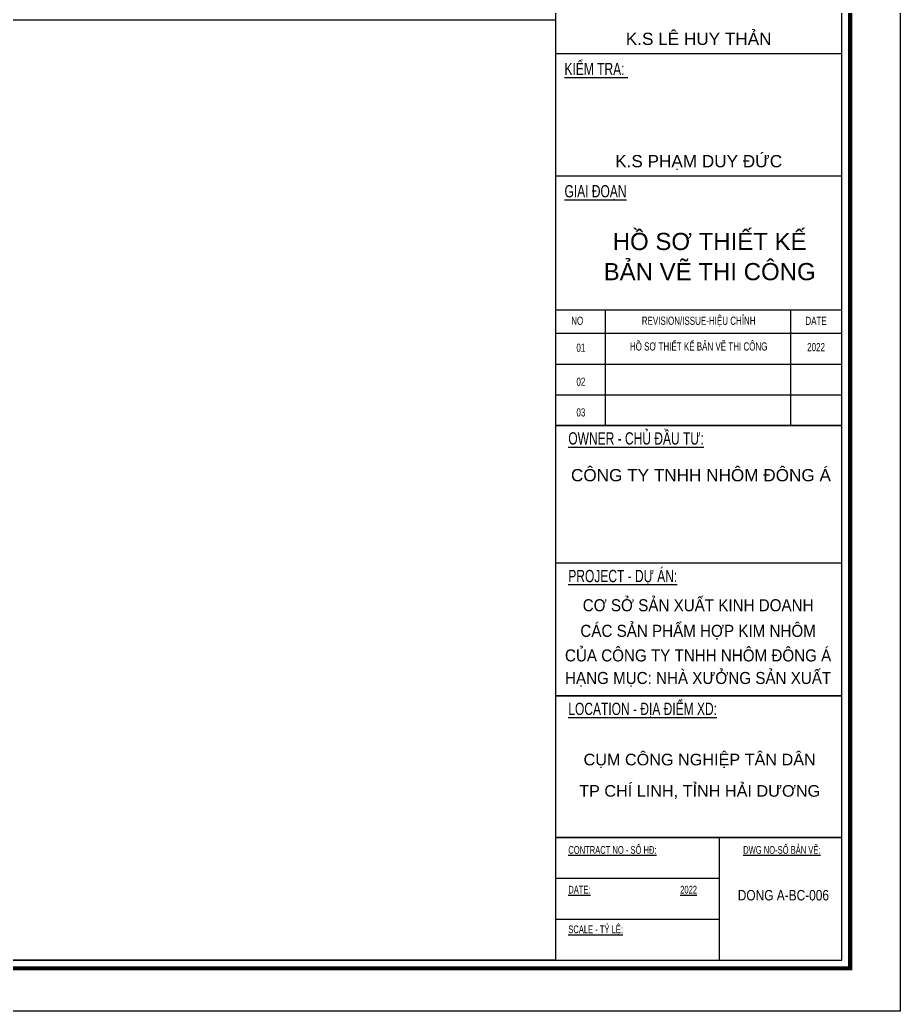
# Model space of a CAD drawing. Header units: inches. Extents: x 1359 to 46357, y -3807 to 191.
# Drawn here: x 24139 to 24325.5, y -1109.3 to -899.3 of the extents above; entities that cross this region are included whole.
import ezdxf
from ezdxf.enums import TextEntityAlignment as Align

# ---------------------------------------------------------------- set-up
doc = ezdxf.new("R2010")
doc.units = ezdxf.units.IN
doc.header["$MEASUREMENT"] = 0
for name, color, linetype in [('2', 2, 'Continuous'), ('3', 3, 'Continuous'), ('CAUTAO', 7, 'Continuous'), ('KhungTen', 7, 'Continuous')]:
    doc.layers.add(name, color=color, linetype=linetype)
doc.styles.add('ST4', font='VHARIALN.TTF')
doc.styles.add('TILLE', font='VHARIAL.TTF', dxfattribs={"width": 0.7})

# ---------------------------------------------------------------- blocks, each defined once
blk = doc.blocks.new('A2SBCVN-D')
at = {"layer": '2', "color": 157, "linetype": 'Continuous'}
blk.add_lwpolyline([(0, 420), (594, 420), (594, 0), (0, 0)], close=True, dxfattribs=at)
at = {"layer": '2', "color": 167, "linetype": 'Continuous', "const_width": 0.871}
blk.add_lwpolyline([(10.59, 9.07), (583.41, 9.07), (583.41, 410.93), (10.59, 410.93)], close=True, dxfattribs=at)
at = {"layer": '2', "color": 147, "linetype": 'Continuous'}
blk.add_lwpolyline([(12.33, 10.81), (581.67, 10.81), (581.67, 409.19), (12.33, 409.19)], close=True, dxfattribs=at)
at = {"layer": 'KhungTen'}
for p, q in [((521.02, 409.19), (521.02, 139.14)), ((581.67, 139.14), (581.67, 409.19)), ((581.67, 202.78), (521.02, 202.78)), ((581.67, 176.88), (521.02, 176.88)), ((521.02, 148.54), (581.67, 148.54)), ((531.56, 137.09), (531.56, 148.54)), ((570.84, 124.1), (570.84, 148.54)), ((521.02, 143.59), (581.67, 143.59)), ((521.02, 143.59), (581.67, 143.59)), ((521.02, 139.14), (521.02, 66.81)), ((581.67, 66.81), (581.67, 139.14)), ((521.02, 137.09), (581.67, 137.09)), ((531.56, 130.59), (531.56, 137.09)), ((521.02, 130.59), (581.67, 130.59)), ((531.56, 124.1), (531.56, 130.59)), ((521.02, 124.1), (581.67, 124.1)), ((581.67, 124.1), (521.02, 124.1)), ((521.02, 94.94), (581.67, 94.94)), ((521.02, 66.81), (521.02, 36.8)), ((521.02, 66.81), (581.67, 66.81)), ((581.67, 66.81), (521.02, 66.81)), ((581.67, 36.8), (581.67, 66.81)), ((521.02, 36.8), (521.02, 10.81)), ((521.02, 36.8), (581.67, 36.8)), ((581.67, 36.8), (521.02, 36.8)), ((555.68, 36.8), (555.68, 10.81)), ((581.67, 10.81), (581.67, 36.8)), ((521.02, 28.14), (555.68, 28.14)), ((521.02, 19.47), (555.68, 19.47)), ((521.02, 10.81), (581.67, 10.81))]:
    blk.add_line(p, q, dxfattribs=at)
at = {"layer": '3', "ltscale": 0.5, "style": 'ST4'}
for tag, p in [('TENBANVE', (551.34, 319.39)), ('STT', (569.26, 24.56))]:
    blk.add_attdef(tag, text='', height=3, dxfattribs=at).set_placement(p, align=Align.MIDDLE_CENTER)
at = {"layer": 'KhungTen', "style": 'TILLE'}
for s, height, p in [('k.s L£ HUY TH¶N', 2.5992, (551.32, 205.97)), ('k.s PH¹M DUY §øC', 2.5992, (551.32, 180.06)), ('Hå S¥ THIÕT KÕ', 3.6389, (553.65, 163.05)), ('B¶N VÏ THI C¤NG', 3.6389, (553.65, 156.66)), ('C¤NG TY TNHH NH¤M §¤NG ¸', 2.5992, (551.8, 113.54)), ('CôM C¤NG NGHIÖP T¢N D¢N', 2.4563, (551.53, 53.3)), ('TP CHÝ LINH, TØNH H¶I D¦¥NG', 2.4563, (551.53, 46.66))]:
    blk.add_text(s, height=height, dxfattribs=at).set_placement(p, align=Align.MIDDLE_CENTER)
at = {"layer": 'KhungTen', "style": 'TILLE', "width": 0.7}
for s, height, p in [('%%UKIÓM TRA: ', 2.5992, (522.9, 198.29)), ('%%UGIAI §O¹N', 2.5992, (522.9, 172.39)), ('%%uowner - chñ ®Çu t\xad:', 2.5992, (523.71, 120.03)), ('%%uproject - dù ¸n:', 2.5992, (523.71, 90.88)), ('%%ulocation - ®Þa ®iÓm xd:', 2.5992, (523.71, 62.74)), ('%%ucontract no - sè h®:', 1.6386, (523.71, 33.34)), ('%%udwg no-sè b¶n vÏ:', 1.6386, (560.75, 33.34)), ('%%udate:', 1.639, (523.71, 24.92)), ('%%U2022', 1.639, (547.4, 24.92)), ('%%uscale - tû lÖ:', 1.6386, (523.71, 16.51))]:
    blk.add_text(s, height=height, dxfattribs=at).set_placement(p)
at = {"layer": 'KhungTen', "style": 'TILLE'}
for s, height, width, p in [('no', 1.733, 0.7, (525.59, 146.26)), ('revision/issue-hiÖu chØnh', 1.7328, 0.7, (551.32, 146.26)), ('date', 1.733, 0.7, (576.19, 146.23)), ('01', 1.733, 0.7, (526.37, 140.55)), ('Hå S¥ THIÕT KÕ B¶N VÏ THI C¤NG', 1.7328, 0.7, (551.32, 140.81)), ('2022', 1.733, 0.7, (576.19, 140.67)), ('02', 1.733, 0.7, (526.37, 133.34)), ('03', 1.733, 0.7, (526.37, 126.84)), ('C¥ Së S¶N XUÊT KINH DOANH', 2.5553, 0.9, (551.2, 85.99)), ('C¸C S¶N PHÈM HîP KIM NH¤M', 2.5553, 0.9, (551.2, 80.57)), ('CñA C¤NG TY TNHH NH¤M §¤NG ¸', 2.5553, 0.9, (551.2, 75.36)), ('H¹NG MôC: NHµ X¦ëNG S¶N XUÊT', 2.5553, 0.9, (551.2, 70.58))]:
    blk.add_text(s, height=height, dxfattribs=dict(at, width=width)).set_placement(p, align=Align.MIDDLE_CENTER)

msp = doc.modelspace()

# ---------------------------------------------------------------- linework, layer by layer
at = {"layer": 'CAUTAO', "color": 8}
msp.add_lwpolyline([(23743.8231, -899.3405), (24252.5121, -899.3405), (24252.5121, -1098.5305), (23743.8231, -1098.5305)], close=True, dxfattribs=at)
msp.add_lwpolyline([(23743.8231, -899.3405), (24252.5121, -899.3405), (24252.5121, -1098.5305), (23743.8231, -1098.5305)], close=True, dxfattribs=at)

# ---------------------------------------------------------------- block references
at = {"layer": '2'}
ref = msp.add_blockref('A2SBCVN-D', (23731.492, -1109.3405), dxfattribs=at)
ref.add_attrib('STT', 'DONG A-BC-006', dxfattribs={"layer": '3', "ltscale": 0.5, "height": 2.2, "style": 'ST4'}).set_placement((24300.7541, -1084.7768), align=Align.MIDDLE_CENTER)

doc.saveas('drawing.dxf')
